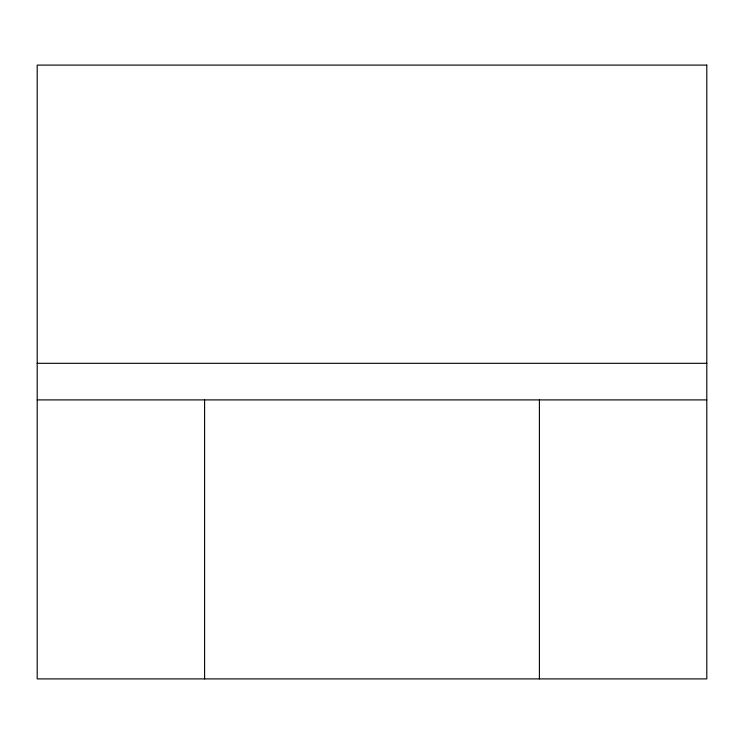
<?xml version="1.0" encoding="UTF-8"?>
<svg xmlns="http://www.w3.org/2000/svg" width="744" height="744" viewBox="0 0 744 744"><rect width="100%" height="100%" fill="white"/><g stroke="black" fill="none" stroke-linecap="round" stroke-linejoin="round"><path stroke-width="1.12" d="M37.2 363.305L706.8 363.305M37.2 399.9L706.8 399.9M539.4 399.9L539.4 678.9M204.6 399.9L204.6 678.9M706.8 65.1L37.2 65.1L37.2 678.9L706.8 678.9L706.8 65.1"/></g></svg>
